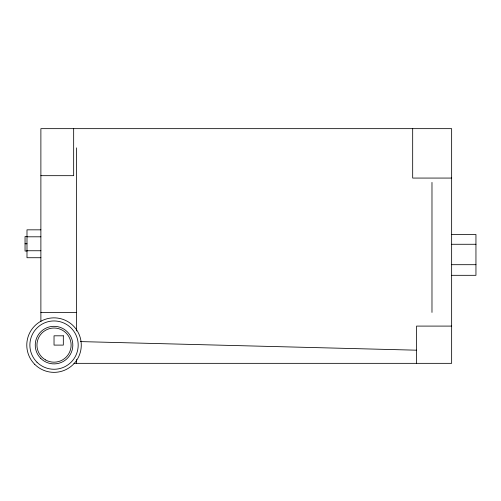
<?xml version="1.0" encoding="UTF-8"?>
<svg xmlns="http://www.w3.org/2000/svg" width="501" height="501" viewBox="0 0 501 501"><rect width="100%" height="100%" fill="white"/><g stroke="black" fill="none" stroke-linecap="round" stroke-linejoin="round"><path stroke-width="0.75" d="M40.882 175.676L73.666 175.676L73.666 128.651M451.645 178.068L412.68 178.068L412.68 128.651M40.882 229.834L26.991 229.834L26.991 257.727L40.882 257.727M451.645 234.468L475.95 234.468L475.95 275.318L451.645 275.318M26.991 236.528L25.05 236.528L25.05 251.032L26.991 251.032M26.991 236.804L40.882 236.804M25.05 243.78L26.991 243.78M451.645 244.275L475.95 244.275M26.991 250.75L40.882 250.75M451.645 264.697L475.95 264.697M40.882 312.424L76.496 312.424M451.645 326.095L416.55 326.095L416.55 363.338M73.954 363.338L451.645 363.338L451.645 128.651L40.882 128.651L40.882 321.68M80.404 341.594L416.55 350.193M431.981 182.414L431.981 312.424M76.496 147.858L76.496 330.936M76.496 359.486L76.496 363.338M63.326 335.808L54.033 335.808L54.033 345.101L63.326 345.101L63.326 335.808M34.763 364.371A27.248 27.248 0 0 0 80.354 352.159A27.248 27.248 0 0 0 46.981 318.786A27.248 27.248 0 0 0 34.763 364.371M36.955 362.185A24.154 24.154 0 0 0 77.367 351.358A24.154 24.154 0 0 0 47.783 321.774A24.154 24.154 0 0 0 36.955 362.185M40.75 358.39A18.787 18.787 0 0 0 72.182 349.967A18.787 18.787 0 0 0 49.173 326.959A18.787 18.787 0 0 0 40.75 358.39M45.491 359.893A17.078 17.078 0 0 0 71.111 345.101A17.078 17.078 0 0 0 45.491 330.309A17.078 17.078 0 0 0 45.491 359.893"/></g></svg>
